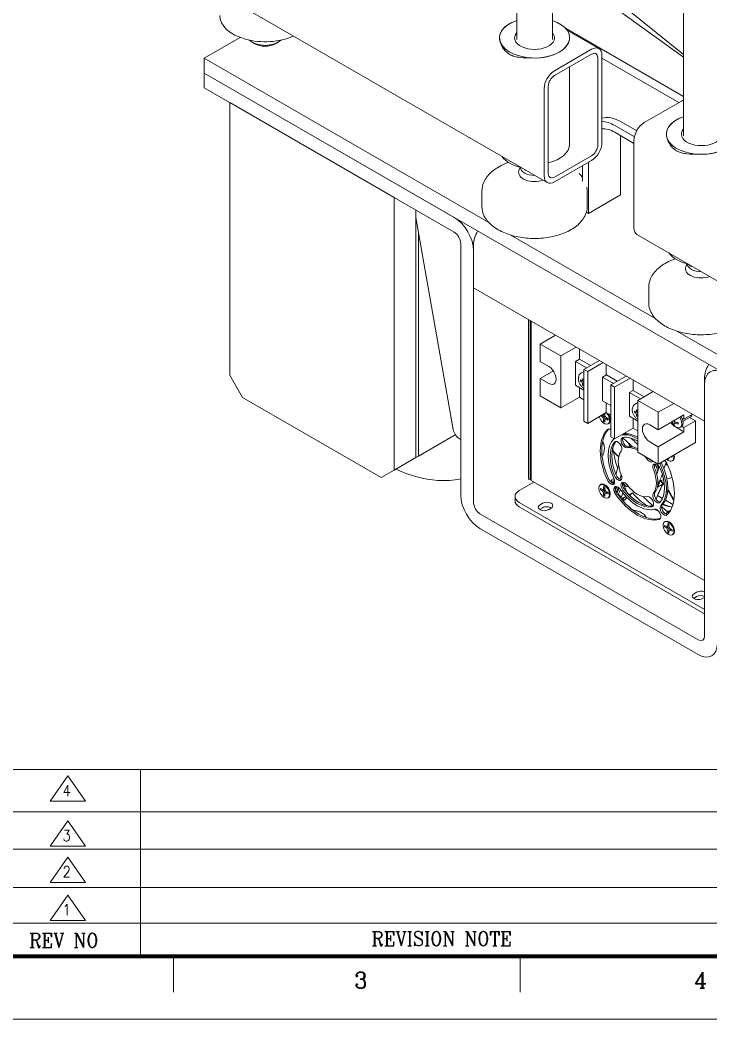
# Model space of a CAD drawing. Header units: millimetres. Extents: x 24 to 1656, y 24 to 1164.
# Drawn here: x 374 to 754, y 24 to 575 of the extents above; entities that cross this region are included whole.
import ezdxf
from ezdxf.enums import TextEntityAlignment as Align

# ---------------------------------------------------------------- set-up
doc = ezdxf.new("R2010")
doc.units = ezdxf.units.MM
doc.header["$LTSCALE"] = 4
doc.layers.get('0').update_dxf_attribs({"lineweight": 18})
for name, color, linetype, lineweight in [('SkizziergeometrieWIN-ISO', 7, 'Continuous', 50), ('가는실선_A4', 7, 'Continuous', 5), ('굵은실선_A3', 7, 'Continuous', 18), ('제목(ISO)', 7, 'Continuous', 50)]:
    doc.layers.add(name, color=color, linetype=linetype, lineweight=lineweight)
doc.layers.add('가는실선_A3', color=9, linetype='Continuous', lineweight=5, true_color=0x808080)
doc.styles.add('텍스트 스타일12', font='tahoma.ttf')
doc.styles.add('텍스트 스타일171', font='ROMANC.shx', dxfattribs={"width": 0.9})
doc.styles.add('텍스트 스타일211', font='ROMANC.shx', dxfattribs={"width": 0.9})
doc.styles.add('텍스트 스타일36', font='ROMANC.shx', dxfattribs={"width": 0.941937})

# ---------------------------------------------------------------- blocks, each defined once
blk = doc.blocks.new('경계 A3_경계')
at = {"layer": 'SkizziergeometrieWIN-ISO', "lineweight": 18}
blk.add_line((414, 6), (6, 6), dxfattribs=at)
at = {"layer": '가는실선_A3', "color": 7, "lineweight": 60}
blk.add_line((19.02, 14.6), (401.22, 14.6), dxfattribs=at)
at = {"layer": '가는실선_A3', "color": 7}
for p, q in [((114.57, 14.6), (114.57, 9.7)), ((162.34, 14.6), (162.34, 9.7))]:
    blk.add_line(p, q, dxfattribs=at)
at = {"layer": '가는실선_A3', "color": 7, "style": '텍스트 스타일36', "width": 0.941937}
for s, p in [('3', (140.38, 11.34)), ('4', (187.21, 11.34))]:
    blk.add_text(s, height=2.2, dxfattribs=at).set_placement(p, align=Align.MIDDLE_CENTER)
blk = doc.blocks.new('제목 블록 A3_표제란')
at = {"layer": '가는실선_A4', "lineweight": 13}
for p, q in [((25.42, 38.66), (269.12, 38.66)), ((25.42, 32.81), (269.12, 32.81))]:
    blk.add_line(p, q, dxfattribs=at)
at = {"layer": '가는실선_A4'}
for p, q in [((116.56, 13.12), (116.56, 38.69)), ((106.58, 37.75), (104.15, 34.26)), ((109.02, 34.26), (106.58, 37.75)), ((104.15, 34.26), (109.02, 34.26)), ((106.58, 31.55), (104.15, 28.06)), ((109.02, 28.06), (106.58, 31.55)), ((104.15, 28.06), (109.02, 28.06)), ((106.58, 26.57), (104.15, 23.08)), ((109.02, 23.08), (106.58, 26.57)), ((104.15, 23.08), (109.02, 23.08)), ((106.58, 21.34), (104.15, 17.85)), ((109.02, 17.85), (106.58, 21.34)), ((104.15, 17.85), (109.02, 17.85)), ((25.42, 13.12), (407.76, 13.12)), ((208.17, 13.12), (25.42, 13.12))]:
    blk.add_line(p, q, dxfattribs=at)
at = {"layer": '가는실선_A4', "color": 7}
for p, q in [((269.09, 27.68), (25.42, 27.68)), ((269.12, 22.4), (25.42, 22.4)), ((269.12, 17.47), (52.65, 17.47))]:
    blk.add_line(p, q, dxfattribs=at)
at = {"layer": '가는실선_A3', "color": 7, "style": '텍스트 스타일12'}
blk.add_attdef('질량\\P1;_001', (38.29, 15.49), '', height=2, dxfattribs=at)
at = {"layer": '가는실선_A4', "color": 7, "width": 0.9}
for s, height, style, p in [('4', 1.5, '텍스트 스타일211', (105.83, 34.98)), ('3', 1.5, '텍스트 스타일211', (105.83, 28.78)), ('2', 1.5, '텍스트 스타일211', (105.83, 23.8)), ('1', 1.5, '텍스트 스타일211', (105.83, 18.57)), ('REV NO', 2, '텍스트 스타일171', (101.23, 14.1)), ('REVISION NOTE', 2, '텍스트 스타일171', (148.38, 14.33))]:
    blk.add_text(s, height=height, dxfattribs=dict(at, style=style)).set_placement(p)
at = {"layer": '가는실선_A4', "color": 7, "style": '텍스트 스타일12'}
blk.add_attdef('설명', text='', height=2, dxfattribs=at).set_placement((331.27, 35.73), align=Align.MIDDLE_LEFT)
blk.add_attdef('SCALE_001', (273.43, 32.87), '', height=2, dxfattribs=at)
blk.add_attdef('프로젝트', text='', height=2, dxfattribs=at).set_placement((340.77, 28.27), align=Align.MIDDLE_CENTER)
at = {"layer": '가는실선_A4', "style": '텍스트 스타일12'}
blk.add_attdef('리비전_번호', text='', height=2, dxfattribs=at).set_placement((388.38, 15.27), align=Align.MIDDLE_CENTER)
at = {"layer": '제목(ISO)', "style": '텍스트 스타일12'}
for tag, p in [('관리자', (373.93, 36.39)), ('공급업자', (383.08, 28.64))]:
    blk.add_attdef(tag, text='', height=2, dxfattribs=at).set_placement(p, align=Align.TOP_LEFT)

msp = doc.modelspace()

# ---------------------------------------------------------------- linework, layer by layer
at = {"layer": '굵은실선_A3'}
for p, q in [((647.44, 563.74), (647.44, 744.04)), ((667.08, 563.74), (667.08, 744.04)), ((739.36, 510.67), (739.36, 690.97)), ((667.08, 613.91), (739.36, 555.46)), ((739.36, 554.12), (667.08, 606.14)), ((664.22, 484.9), (494.51, 582.88)), ((674.23, 570.01), (739.36, 532.4)), ((692.72, 558.77), (675.1, 568.94)), ((494.98, 564.91), (475.18, 553.47)), ((503.11, 561.43), (501.69, 562.25)), ((514.42, 561.43), (515.83, 562.25)), ((688.72, 558.37), (668.22, 546.53)), ((475.18, 545.31), (475.18, 553.47)), ((475.18, 553.47), (632.13, 462.86)), ((668.22, 543.92), (688.72, 555.76)), ((692.12, 553.8), (692.12, 505.63)), ((694.38, 506.93), (694.38, 555.11)), ((736.81, 528.98), (694.38, 553.47)), ((613.06, 465.7), (475.18, 545.31)), ((475.18, 545.31), (475.18, 537.14)), ((475.18, 545.31), (899.44, 300.36)), ((676.56, 506.08), (676.56, 548.74)), ((475.18, 537.14), (613.06, 457.54)), ((662.56, 536.74), (662.56, 488.56)), ((664.82, 489.87), (664.82, 538.04)), ((489.32, 528.98), (489.32, 378.74)), ((579.83, 476.72), (489.32, 528.98)), ((717.71, 517.96), (738.22, 529.8)), ((704.99, 518.36), (713.54, 513.43)), ((712.27, 510.07), (701.45, 516.32)), ((701.45, 512.65), (712.06, 506.53)), ((704.63, 510.81), (704.63, 478.15)), ((712.06, 459.99), (712.06, 508.16)), ((688.72, 499.75), (668.22, 487.91)), ((668.22, 485.3), (688.72, 497.14)), ((686.95, 467.95), (686.95, 496.12)), ((649.3, 493.31), (648.66, 491.53)), ((651.56, 492.21), (651.56, 492.21)), ((683.77, 494.28), (683.77, 485.64)), ((628.26, 471.73), (628.26, 480.26)), ((686.26, 471.73), (686.26, 480.26)), ((579.83, 326.49), (579.83, 476.72)), ((704.63, 478.15), (686.95, 467.95)), ((591.85, 469.78), (591.85, 465.7)), ((685.81, 468.61), (686.95, 467.95)), ((591.85, 333.43), (591.85, 465.7)), ((591.85, 465.7), (612.44, 348.87)), ((593.26, 334.24), (593.26, 457.68)), ((643.83, 456.1), (724.05, 409.79)), ((713.71, 456.32), (883.42, 358.34)), ((616.6, 451.41), (616.6, 312.61)), ((623.67, 450.6), (623.67, 426.92)), ((623.67, 308.53), (623.67, 447.33)), ((741.22, 440.24), (740.59, 438.46)), ((742.24, 439.73), (741.98, 440)), ((750.95, 353.43), (623.67, 426.92)), ((720.18, 418.65), (720.18, 427.19)), ((654.01, 409.4), (654.01, 321.54)), ((654.86, 321.05), (654.86, 408.91)), ((655.36, 408.62), (655.36, 320.77)), ((735.76, 403.03), (899.44, 308.53)), ((668.9, 400.8), (660.41, 395.91)), ((660.41, 386.31), (660.41, 395.91)), ((660.41, 395.91), (671.73, 389.37)), ((671.73, 389.37), (680.21, 394.27)), ((681.98, 387.54), (681.98, 393.25)), ((660.41, 386.31), (665.11, 383.6)), ((671.73, 360.8), (671.73, 389.37)), ((679.86, 386.31), (681.98, 387.54)), ((685.9, 382.82), (679.86, 386.31)), ((679.86, 373.25), (679.86, 386.31)), ((681.98, 387.54), (688.02, 384.05)), ((692.97, 386.9), (684.49, 382)), ((686.54, 380.82), (695.02, 385.72)), ((660.41, 376.92), (667.65, 381.1)), ((683.73, 380.43), (683.02, 380.02)), ((684.49, 382), (686.54, 380.82)), ((684.49, 353.43), (684.49, 382)), ((686.54, 352.24), (686.54, 380.82)), ((696.79, 378.94), (696.79, 384.7)), ((496.39, 366.5), (489.32, 378.74)), ((660.41, 367.33), (660.41, 376.92)), ((665.11, 374.21), (660.41, 376.92)), ((682.61, 375.33), (682.61, 376.15)), ((682.61, 376.15), (683.32, 375.74)), ((683.32, 375.74), (682.61, 375.33)), ((683.32, 374.92), (682.61, 375.33)), ((683.32, 375.74), (683.75, 375.99)), ((684.46, 375.58), (683.32, 374.92)), ((683.75, 374.17), (683.32, 374.92)), ((683.75, 375.99), (683.75, 376.86)), ((683.75, 376.86), (684.46, 376.45)), ((684.46, 376.4), (683.75, 375.99)), ((684.49, 374.6), (683.75, 374.17)), ((684.46, 376.45), (684.46, 375.58)), ((684.46, 375.58), (684.49, 375.53)), ((696.83, 378.96), (694.71, 377.74)), ((694.71, 377.74), (694.71, 364.67)), ((700.75, 374.25), (694.71, 377.74)), ((696.83, 378.96), (702.87, 375.47)), ((707.82, 378.33), (699.34, 373.43)), ((701.39, 372.25), (709.87, 377.15)), ((711.64, 370.41), (711.64, 376.13)), ((750.95, 377.11), (750.95, 353.43)), ((679.86, 373.25), (684.49, 370.57)), ((681.98, 366.72), (681.98, 372.02)), ((683.75, 373.31), (683.75, 374.17)), ((684.46, 373.71), (683.75, 373.31)), ((684.46, 372.9), (683.75, 373.31)), ((684.49, 373.78), (684.46, 373.77)), ((684.46, 373.77), (684.46, 372.9)), ((699.34, 373.43), (701.39, 372.25)), ((699.34, 344.85), (699.34, 373.43)), ((701.39, 343.67), (701.39, 372.25)), ((709.52, 369.19), (711.64, 370.41)), ((715.57, 365.7), (709.52, 369.19)), ((709.52, 356.12), (709.52, 369.19)), ((711.64, 370.41), (717.69, 366.92)), ((722.64, 369.78), (714.15, 364.88)), ((750.95, 373.84), (750.95, 235.04)), ((496.39, 366.5), (572.76, 322.41)), ((671.73, 360.8), (660.41, 367.33)), ((681.98, 366.72), (671.73, 360.8)), ((684.49, 365.27), (681.98, 366.72)), ((694.71, 364.67), (699.34, 362)), ((696.79, 358.16), (696.79, 363.47)), ((714.15, 364.88), (725.47, 358.35)), ((714.15, 336.3), (714.15, 364.88)), ((696.79, 358.16), (686.54, 352.24)), ((699.34, 356.69), (696.79, 358.16)), ((712.32, 358.18), (712.32, 359)), ((712.32, 359), (713.03, 358.59)), ((713.02, 358.59), (712.32, 358.18)), ((713.03, 357.77), (712.32, 358.18)), ((713.44, 363.28), (712.73, 362.87)), ((713.03, 358.59), (713.46, 358.84)), ((714.15, 358.42), (713.03, 357.77)), ((713.46, 358.84), (713.46, 359.71)), ((713.46, 359.71), (714.15, 359.31)), ((714.15, 359.24), (713.46, 358.84)), ((725.47, 358.35), (733.95, 363.25)), ((725.47, 348.75), (725.47, 358.35)), ((686.54, 352.24), (684.49, 353.43)), ((694.35, 356.02), (693.71, 356.38)), ((694.28, 356.71), (694.49, 356.59)), ((694.49, 356.59), (694.6, 356.65)), ((695.05, 356.43), (694.69, 356.64)), ((695.05, 356.69), (695.75, 357.1)), ((695.34, 353.38), (695.34, 354.3)), ((695.34, 353.38), (695.9, 353.71)), ((696.02, 354.2), (695.9, 354.14)), ((695.9, 354.14), (695.9, 353.71)), ((695.98, 357.7), (695.98, 356.96)), ((695.98, 353.93), (695.98, 353.01)), ((696.04, 354.29), (696.04, 354.71)), ((696.27, 354.57), (696.98, 354.98)), ((696.97, 355.25), (697.77, 354.79)), ((697.77, 354.04), (696.97, 354.5)), ((698.87, 355.14), (698.91, 354.94)), ((709.52, 356.12), (714.15, 353.45)), ((711.64, 349.59), (711.64, 354.9)), ((713.46, 357.02), (713.03, 357.77)), ((714.15, 357.42), (713.46, 357.02)), ((713.46, 356.15), (713.46, 357.02)), ((714.15, 356.55), (713.46, 356.15)), ((714.15, 355.75), (713.46, 356.15)), ((725.47, 348.75), (739.61, 356.92)), ((734.19, 352.41), (735.15, 352.96)), ((735.12, 352.97), (735.12, 352.94)), ((738.43, 355.15), (739.61, 354.47)), ((739, 353.36), (743.44, 355.92)), ((739.61, 354.47), (744.38, 357.22)), ((739.61, 356.92), (739.61, 354.47)), ((745.97, 353.65), (739.61, 349.98)), ((742.74, 355.52), (745.97, 353.65)), ((745.97, 353.65), (745.97, 341.61)), ((697.76, 351.99), (698.11, 352.2)), ((711.64, 349.59), (701.39, 343.67)), ((707.21, 347.03), (707.77, 346.51)), ((714.15, 348.14), (711.64, 349.59)), ((720.76, 351.47), (725.47, 348.75)), ((739.61, 347.53), (725.47, 339.36)), ((734.28, 351.47), (733.88, 351.24)), ((739.61, 347.53), (734.91, 350.24)), ((737.42, 350.02), (738.12, 350.42)), ((739.61, 349.98), (738.43, 350.66)), ((739.61, 349.98), (739.61, 347.53)), ((613.6, 345.99), (593.26, 334.24)), ((615.89, 343.7), (616.6, 343.29)), ((701.39, 343.67), (699.34, 344.85)), ((705.89, 344.29), (710.33, 340.21)), ((710.38, 344.11), (712.25, 342.39)), ((725.47, 339.36), (720.76, 342.08)), ((745.97, 341.61), (725.47, 329.77)), ((725.47, 329.77), (714.15, 336.3)), ((725.47, 329.77), (725.47, 339.36)), ((591.85, 333.43), (579.83, 326.49)), ((593.26, 334.24), (591.85, 333.43)), ((729.7, 330.89), (728.58, 327.18)), ((731.34, 333.16), (731.34, 332.6)), ((733.13, 333.63), (732.64, 333.91)), ((733.12, 331.58), (733.47, 331.79)), ((734.23, 334.73), (734.26, 334.53)), ((579.83, 326.49), (572.76, 322.41)), ((702.07, 324.1), (703.24, 327.97)), ((725.92, 328.35), (725, 325.32)), ((656.91, 319.87), (648.85, 315.22)), ((654.01, 321.54), (654.86, 321.05)), ((654.86, 321.05), (655.36, 321.34)), ((655.36, 320.77), (750.95, 265.58)), ((699.66, 321.04), (699.31, 319.89)), ((699.66, 321.04), (701, 321.82)), ((700.55, 319.08), (701.22, 321.28)), ((704.29, 321.48), (705.04, 323.96)), ((726.96, 320.63), (726.96, 320.63)), ((693.55, 316.4), (694.35, 315.94)), ((693.55, 315.65), (694.12, 315.98)), ((694.35, 315.19), (693.55, 315.65)), ((693.56, 318.44), (693.91, 318.65)), ((694.12, 315.98), (694.49, 315.76)), ((694.49, 315.76), (694.6, 315.83)), ((695.05, 315.6), (694.69, 315.81)), ((695.05, 315.87), (695.75, 316.28)), ((695.34, 316.51), (695.34, 317.43)), ((695.98, 317.06), (695.98, 316.14)), ((696.04, 313.46), (696.04, 313.89)), ((696.27, 313.74), (696.98, 314.15)), ((696.84, 317.83), (696.68, 317.96)), ((696.97, 314.42), (697.77, 313.96)), ((698.87, 314.31), (698.91, 314.12)), ((701.9, 315.59), (701.85, 315.57)), ((704.88, 310.86), (705.83, 314.02)), ((705.87, 319.19), (707.14, 316.8)), ((706.12, 316.99), (706.43, 316.4)), ((711.25, 313.9), (709.41, 312.83)), ((728.13, 318.89), (724.94, 317.05)), ((728.35, 319.02), (728.35, 319.02)), ((646.51, 309.5), (646.51, 311.95)), ((648.85, 308.68), (750.95, 249.74)), ((695.34, 312.56), (695.34, 313.48)), ((695.34, 312.56), (695.9, 312.88)), ((696.02, 313.38), (695.9, 313.31)), ((695.9, 313.31), (695.9, 312.88)), ((695.98, 313.1), (695.98, 312.18)), ((697.77, 313.22), (696.97, 313.68)), ((697.76, 311.17), (698.11, 311.37)), ((705.56, 310.09), (705.97, 311.45)), ((706.23, 311), (706.09, 309.46)), ((707.71, 311.85), (706.23, 311)), ((722.66, 306.67), (718.91, 310.12)), ((725, 312.4), (727.71, 310.84)), ((729.39, 309.87), (733.55, 307.47)), ((648.85, 306.23), (750.95, 247.29)), ((660.31, 307.38), (661.72, 308.19)), ((661.72, 305.74), (660.31, 304.93)), ((666.39, 305.5), (664.97, 304.68)), ((725.45, 304.11), (725.19, 304.34)), ((730.64, 303.28), (727.25, 306.4)), ((732.14, 304.15), (730.62, 303.27)), ((730.62, 303.27), (731.18, 302.76)), ((747.41, 233), (627.2, 302.4)), ((728.92, 298.03), (729.27, 298.24)), ((730.28, 302.04), (729.65, 302.63)), ((732.19, 297.42), (732.04, 297.55)), ((627.2, 294.24), (747.41, 224.83)), ((728.91, 295.99), (729.7, 295.53)), ((728.91, 295.24), (729.47, 295.57)), ((729.7, 294.78), (728.91, 295.24)), ((729.47, 295.57), (729.84, 295.35)), ((729.84, 295.35), (729.96, 295.42)), ((730.41, 295.19), (730.04, 295.4)), ((730.4, 295.46), (731.11, 295.87)), ((730.69, 296.1), (730.69, 297.02)), ((730.69, 292.14), (730.69, 293.06)), ((730.69, 292.14), (731.26, 292.47)), ((731.37, 292.97), (731.26, 292.9)), ((731.26, 292.9), (731.26, 292.47)), ((731.34, 296.64), (731.34, 295.72)), ((731.34, 292.69), (731.34, 291.77)), ((731.4, 293.05), (731.4, 293.47)), ((731.63, 293.33), (732.34, 293.74)), ((732.33, 294.01), (733.13, 293.55)), ((733.13, 292.8), (732.33, 293.26)), ((734.23, 293.9), (734.26, 293.7)), ((733.12, 290.76), (733.47, 290.96)), ((745.16, 258.39), (746.57, 259.2)), ((746.57, 256.75), (745.16, 255.94)), ((750.95, 256.34), (749.82, 255.69))]:
    msp.add_line(p, q, dxfattribs=at)
for centre, major_axis, ratio, start_param, end_param in [((508.76, 576.95), (-25, 0), 0.57735, 0, 2.243407), ((657.26, 564.7), (-19.3, 0), 0.57735, 5.246236, 10.461727), ((657.26, 564.7), (-19.3, 0), 0.57735, 5.246236, 6.34781), ((657.26, 564.7), (-11, 0), 0.57735, 5.81591, 9.892053), ((508.76, 566.33), (-10, 0), 0.57735, 0.533527, 2.608066), ((657.26, 564.7), (19.3, 0), 0.57735, 4.647765, 6.34781), ((508.76, 564.7), (8, 0), 0.57735, 3.926991, 5.497787), ((688.72, 551.84), (4, 6.93), 0.57735, 5.497787, 7.068583), ((688.72, 551.84), (2.4, 4.16), 0.57735, 5.497787, 7.068583), ((668.22, 540), (-4, -6.93), 0.57735, 3.926991, 5.497787), ((668.22, 540), (2.4, 4.16), 0.57735, 0.785398, 2.356194), ((738.22, 523.26), (4, 6.93), 0.57735, 0.582598, 0.785398), ((704.99, 497.95), (-12.5, 21.65), 0.57735, 5.497787, 6.141288), ((701.45, 495.91), (-12.5, 21.65), 0.57735, 5.497787, 5.909304), ((717.71, 511.42), (4, 6.93), 0.57735, 0.785398, 2.356194), ((749.18, 511.63), (-19.3, 0), 0.57735, 5.246236, 10.461727), ((749.18, 511.63), (-19.3, 0), 0.57735, 5.246236, 6.34781), ((701.45, 495.91), (-10.25, 17.75), 0.57735, 5.497787, 6.007361), ((749.18, 511.63), (-11, 0), 0.57735, 5.81591, 9.892053), ((749.18, 511.63), (19.3, 0), 0.57735, 4.647765, 6.34781), ((688.72, 503.67), (4, 6.93), 0.57735, 3.926991, 5.497787), ((657.26, 506.08), (19.3, 0), 0.57735, 5.115218, 6.283185), ((688.72, 503.67), (-2.4, -4.16), 0.57735, 0.785398, 2.356194), ((657.26, 503.46), (-19.3, 0), 0.57735, 0.390381, 1.180415), ((657.26, 490.51), (-8.77, 0), 0.57735, 6.079755, 8.416022), ((657.26, 493.36), (-7.77, 0), 0.57735, 0.022079, 1.580579), ((668.22, 491.83), (-4, -6.93), 0.57735, 5.497787, 7.068583), ((668.22, 491.83), (-2.4, -4.16), 0.57735, 5.497787, 7.068583), ((613.06, 453.45), (-7.5, 12.99), 0.57735, 3.926991, 5.497787), ((613.06, 453.45), (2.5, -4.33), 0.57735, 0.785398, 2.356194), ((631.45, 455.09), (-5.5, -9.53), 0.57735, 4.712389, 5.497787), ((717.71, 463.25), (-4, -6.93), 0.57735, 5.497787, 6.283185), ((749.18, 450.39), (-19.3, 0), 0.57735, 0.390381, 1.180415), ((749.18, 437.43), (-8.78, 0), 0.57735, 6.079755, 8.416022), ((749.18, 440.29), (-7.78, 0), 0.57735, 0.022079, 1.580579), ((665.11, 378.9), (2.87, -4.98), 0.57735, 5.497787, 8.63938), ((686.23, 376.1), (-2.5, 4.33), 0.57735, 6.011598, 6.283185), ((758.73, 381.6), (5.5, 9.53), 0.57735, 1.570796, 2.356194), ((761.55, 367.72), (-7.5, 12.99), 0.57735, 5.497787, 7.068583), ((715.94, 358.95), (-2.5, 4.33), 0.57735, 6.026591, 6.283185), ((695.66, 355.63), (2.1, -3.64), 0.57735, 4.31477, 8.251601), ((694.35, 354.87), (-0.7, 1.21), 0.57735, 3.926991, 5.497787), ((694.35, 357.91), (0.7, -1.21), 0.57735, 5.508492, 7.057879), ((696.23, 355.96), (-1.25, 2.17), 0.57735, 0.918188, 0.969415), ((695.05, 355.28), (-0.7, 1.21), 0.57735, 3.926991, 5.497787), ((695.66, 355.63), (-1.51, 2.61), 0.57735, 2.204094, 2.508295), ((695.05, 358.32), (0.7, -1.21), 0.57735, 0, 0.434936), ((696.23, 355.96), (-1.25, 2.17), 0.57735, 2.172178, 2.223404), ((696.23, 355.96), (1.51, -2.61), 0.57735, 5.345686, 5.384084), ((696.97, 356.39), (0.7, -1.21), 0.57735, 3.926991, 5.497787), ((696.97, 353.36), (-0.7, 1.21), 0.57735, 5.497787, 7.068583), ((697.68, 353.77), (-0.7, 1.21), 0.57735, 5.848249, 6.283185), ((696.01, 355.84), (2.1, -3.64), 0.57735, 0, 1.728739), ((695.66, 355.63), (1.51, -2.61), 0.57735, 0.633297, 0.937499), ((696.23, 355.96), (1.92, -3.33), 0.57735, 1.013198, 1.724947), ((720.76, 346.77), (-2.87, 4.98), 0.57735, 5.497787, 8.63938), ((734.91, 354.94), (-2.87, 4.98), 0.57735, 1.681701, 2.356194), ((735.12, 354), (2.3, -3.98), 0.57735, 5.605161, 7.915508), ((735.82, 354.41), (2.3, -3.98), 0.57735, 1.426185, 1.632322), ((735.82, 354.41), (2.3, -3.98), 0.57735, 0.144612, 1.426185), ((742.19, 358.08), (1.25, -2.17), 0.57735, 0, 0.744552), ((615.89, 347.78), (-2.5, 4.33), 0.57735, 1.008184, 2.356194), ((713.9, 325.34), (-14.45, 25.03), 0.57735, 0.152101, 1.418695), ((714.75, 325.83), (-14.45, 25.03), 0.57735, 0.166935, 1.418695), ((699.21, 346.28), (-1.56, 2.71), 0.57735, 5.439588, 6.435286), ((735.82, 354.41), (2.3, -3.98), 0.57735, 0, 0.144612), ((713.9, 325.34), (-11.33, 19.62), 0.57735, 0.152101, 1.418695), ((713.9, 325.34), (-10.55, 18.27), 0.57735, 0.219141, 1.351655), ((714.75, 325.83), (-10.55, 18.27), 0.57735, 0.22777, 1.351655), ((720.13, 328.93), (13.85, -23.99), 0.57735, 3.752826, 3.776401), ((699.21, 346.28), (1.56, -2.71), 0.57735, 0.152101, 0.226328), ((703.18, 339.4), (-1.56, 2.71), 0.57735, 3.360734, 6.502326), ((707.09, 341.66), (1.56, -2.71), 0.57735, 2.922452, 6.064044), ((713.9, 325.34), (-11.33, 19.62), 0.57735, 5.482338, 6.067734), ((707.94, 342.15), (-1.56, 2.71), 0.57735, 0.341548, 2.922452), ((713.9, 325.34), (-10.55, 18.27), 0.57735, 5.481194, 6.064044), ((707.94, 342.15), (-1.56, 2.71), 0.57735, 0.272218, 0.341548), ((714.75, 325.83), (-11.33, 19.62), 0.57735, 5.535313, 6.067734), ((724.59, 343.62), (-13, 22.51), 0.57735, 1.339481, 1.4286), ((708.68, 351.35), (-13, 22.51), 0.57735, 1.901259, 2.078812), ((720.13, 328.93), (13.85, -23.99), 0.57735, 4.075163, 4.445064), ((713.9, 325.34), (-7.42, 12.86), 0.57735, 0.219141, 1.351655), ((713.9, 325.34), (-7.42, 12.86), 0.57735, 5.474206, 6.064044), ((714.75, 325.83), (-7.42, 12.86), 0.57735, 5.81047, 6.064044), ((714.75, 325.83), (7.42, -12.86), 0.57735, 2.482806, 2.668877), ((714.75, 325.83), (7.42, -12.86), 0.57735, 2.413489, 2.482806), ((713.9, 325.34), (-7.42, 12.86), 0.57735, 4.93153, 5.085509), ((720.72, 333.79), (1.56, -2.71), 0.57735, 4.93153, 6.544395), ((721.57, 334.28), (1.56, -2.71), 0.57735, 5.012434, 5.98314), ((729.45, 329.8), (1.56, -2.71), 0.57735, 4.033736, 4.560288), ((728.6, 329.31), (1.56, -2.71), 0.57735, 1.418695, 2.24945), ((731.02, 335.22), (2.1, -3.64), 0.57735, 5.193751, 7.372619), ((731.02, 335.22), (-1.51, 2.61), 0.57735, 2.270598, 2.508295), ((731.02, 335.22), (1.51, -2.61), 0.57735, 0.633297, 0.870994), ((731.37, 335.42), (2.1, -3.64), 0.57735, 0, 1.089434), ((731.58, 335.55), (1.92, -3.33), 0.57735, 1.013198, 1.039801), ((724.63, 327.02), (-1.56, 2.71), 0.57735, 4.493248, 7.634841), ((713.9, 325.34), (7.42, -12.86), 0.57735, 0.219141, 1.351655), ((725.48, 327.51), (-1.56, 2.71), 0.57735, 0.274981, 1.351655), ((714.75, 325.83), (7.42, -12.86), 0.57735, 1.098081, 1.351655), ((716.87, 327.05), (-6.35, 11), 0.57735, 4.304004, 4.636105), ((717.58, 327.46), (6.35, -11), 0.57735, 1.244212, 1.422544), ((728.6, 329.31), (-1.56, 2.71), 0.57735, 0.892143, 1.418695), ((713.9, 325.34), (10.55, -18.27), 0.57735, 0.219141, 1.351655), ((713.9, 325.34), (11.33, -19.62), 0.57735, 0.152101, 1.418695), ((714.75, 325.83), (11.33, -19.62), 0.57735, 1.413975, 1.418695), ((714.75, 325.83), (11.33, -19.62), 0.57735, 0.152101, 1.413975), ((733.16, 306.98), (13, -22.51), 0.57735, 2.501185, 2.56173), ((713.9, 325.34), (14.45, -25.03), 0.57735, 0.152101, 1.418695), ((699.21, 321.37), (1.56, -2.71), 0.57735, 4.560288, 7.701881), ((700.06, 321.86), (1.56, -2.71), 0.57735, 4.560288, 5.824546), ((715.11, 326.03), (-13.85, 23.99), 0.57735, 1.447757, 1.513237), ((700.59, 319.48), (-0.1, 0.173), 0.57735, 1.513237, 2.573999), ((703.18, 323.66), (1.56, -2.71), 0.57735, 4.493248, 7.634841), ((704.03, 324.15), (1.56, -2.71), 0.57735, 4.493248, 4.521634), ((704.03, 324.15), (1.56, -2.71), 0.57735, 4.521634, 5.053937), ((704.03, 324.15), (1.56, -2.71), 0.57735, 5.053937, 6.008204), ((707.01, 321.98), (2, -3.46), 0.57735, 4.373185, 4.41087), ((707.09, 316.89), (-1.56, 2.71), 0.57735, 4.93153, 8.073123), ((707.94, 317.38), (-1.56, 2.71), 0.57735, 0.274981, 1.789937), ((714.75, 325.83), (7.42, -12.86), 0.57735, 0.219141, 0.91201), ((714.75, 325.83), (7.42, -12.86), 0.57735, 0.91201, 1.098081), ((717.58, 327.46), (6.35, -11), 0.57735, 0.189369, 0.682449), ((716.87, 327.05), (6.35, -11), 0.57735, 0.390769, 0.534255), ((719.38, 305.67), (13, -22.51), 0.57735, 1.821734, 1.94129), ((654.51, 311.95), (-8, 0), 0.57735, 5.497787, 7.068583), ((695.66, 314.81), (-1.51, 2.61), 0.57735, 0.633297, 0.937499), ((696.01, 315.01), (-2.1, 3.64), 0.57735, 3.141593, 6.283185), ((696.23, 315.13), (1.51, -2.61), 0.57735, 4.040694, 4.079092), ((694.35, 317.08), (0.7, -1.21), 0.57735, 5.497787, 7.068583), ((694.35, 314.05), (-0.7, 1.21), 0.57735, 3.926991, 5.497787), ((696.23, 315.13), (-1.25, 2.17), 0.57735, 0.918188, 0.969415), ((695.05, 314.46), (-0.7, 1.21), 0.57735, 3.926991, 5.497787), ((695.66, 314.81), (1.51, -2.61), 0.57735, 2.204094, 2.508295), ((695.05, 317.49), (0.7, -1.21), 0.57735, 0, 0.434936), ((696.97, 315.57), (0.7, -1.21), 0.57735, 3.926991, 5.497787), ((696.97, 312.53), (-0.7, 1.21), 0.57735, 5.497787, 7.068583), ((696.23, 315.13), (1.92, -3.33), 0.57735, 1.013198, 2.128395), ((697.68, 312.94), (-0.7, 1.21), 0.57735, 5.848249, 6.283185), ((695.66, 314.81), (1.51, -2.61), 0.57735, 0.633297, 0.937499), ((703.12, 314.6), (-1.56, 2.71), 0.57735, 4.86449, 8.006083), ((700.06, 321.86), (1.56, -2.71), 0.57735, 5.824546, 6.008204), ((703.96, 315.09), (-1.56, 2.71), 0.57735, 0.274981, 1.100781), ((703.96, 315.09), (1.56, -2.71), 0.57735, 4.663309, 4.86449), ((713.9, 325.34), (11.33, -19.62), 0.57735, 4.86449, 6.131084), ((713.9, 325.34), (10.55, -18.27), 0.57735, 4.93153, 6.064044), ((704.31, 315.46), (2, -3.46), 0.57735, 1.491307, 1.506999), ((714.75, 325.83), (10.55, -18.27), 0.57735, 4.93153, 6.055415), ((705.01, 315.87), (2, -3.46), 0.57735, 0.885558, 1.506999), ((699.75, 341.25), (13, -22.51), 0.57735, 5.94045, 6.019778), ((713.9, 325.34), (7.42, -12.86), 0.57735, 4.93153, 6.064044), ((720.13, 328.93), (13.85, -23.99), 0.57735, 5.027467, 5.456986), ((725.48, 311.77), (-1.56, 2.71), 0.57735, 0.219141, 2.869375), ((719.38, 305.67), (13, -22.51), 0.57735, 1.45246, 1.688682), ((627.2, 306.48), (7.5, -12.99), 0.57735, 3.926991, 5.497787), ((627.2, 306.48), (-2.5, 4.33), 0.57735, 0.785398, 2.356194), ((654.51, 309.5), (-8, 0), 0.57735, 0, 0.785398), ((664.05, 306.85), (3.3, 0), 0.57735, 5.497787, 8.63938), ((695.66, 314.81), (-1.51, 2.61), 0.57735, 2.204094, 2.508295), ((696.23, 315.13), (-1.25, 2.17), 0.57735, 2.172178, 2.223404), ((696.23, 315.13), (1.51, -2.61), 0.57735, 5.345686, 5.384084), ((713.9, 325.34), (14.45, -25.03), 0.57735, 4.86449, 6.131084), ((714.75, 325.83), (14.45, -25.03), 0.57735, 4.86449, 4.867501), ((714.75, 325.83), (14.45, -25.03), 0.57735, 4.896541, 4.997431), ((714.75, 325.83), (14.45, -25.03), 0.57735, 4.997431, 5.012168), ((714.75, 325.83), (14.45, -25.03), 0.57735, 5.012168, 6.11625), ((705.7, 309.97), (0.096, -0.178), 0.589312, 3.673012, 3.881444), ((706.11, 311.32), (-0.1, 0.173), 0.57735, 0.496895, 1.875193), ((715.11, 326.03), (13.85, -23.99), 0.57735, 5.016786, 5.027467), ((720.72, 309.02), (-1.56, 2.71), 0.57735, 2.922452, 6.064044), ((724.63, 311.28), (1.56, -2.71), 0.57735, 3.360734, 6.502326), ((662.64, 306.03), (-3.3, 0), 0.57735, 5.497787, 8.63938), ((662.64, 303.58), (-3.3, 0), 0.57735, 5.497787, 5.585006), ((664.05, 304.4), (-3.3, 0), 0.57735, 3.839772, 5.497787), ((704.51, 320.92), (13, -22.51), 0.57735, 0.603803, 0.607732), ((720.13, 328.93), (13.85, -23.99), 0.57735, 5.648377, 5.773686), ((724.69, 302.14), (-1.56, 2.71), 0.57735, 2.989492, 6.131084), ((728.6, 304.4), (1.56, -2.71), 0.57735, 3.293694, 6.435286), ((729.45, 304.89), (-1.56, 2.71), 0.57735, 0.152101, 2.882641), ((724.65, 331.55), (13.85, -23.99), 0.57735, 5.653442, 5.946163), ((715.11, 326.03), (13.85, -23.99), 0.57735, 0.06232, 0.128968), ((720.13, 328.93), (13.85, -23.99), 0.57735, 6.035751, 6.154217), ((731.37, 294.6), (-2.1, 3.64), 0.57735, 3.141593, 6.283185), ((729.69, 302.76), (0.1, -0.173), 0.57735, 5.209284, 6.345505), ((731.58, 294.72), (1.92, -3.33), 0.57735, 1.013198, 2.128395), ((731.02, 294.39), (-1.51, 2.61), 0.57735, 0.633297, 0.937499), ((731.58, 294.72), (1.51, -2.61), 0.57735, 4.040694, 4.079092), ((729.7, 296.67), (0.7, -1.21), 0.57735, 5.497787, 7.068583), ((729.7, 293.64), (-0.7, 1.21), 0.57735, 3.926991, 5.497787), ((731.58, 294.72), (-1.25, 2.17), 0.57735, 0.918188, 0.969415), ((730.41, 294.04), (-0.7, 1.21), 0.57735, 3.926991, 5.497787), ((731.02, 294.39), (1.51, -2.61), 0.57735, 2.204094, 2.508295), ((731.02, 294.39), (-1.51, 2.61), 0.57735, 2.204094, 2.508295), ((730.41, 297.08), (0.7, -1.21), 0.57735, 0, 0.434936), ((731.58, 294.72), (-1.25, 2.17), 0.57735, 2.172178, 2.223404), ((731.58, 294.72), (1.51, -2.61), 0.57735, 5.345686, 5.384084), ((732.33, 295.15), (0.7, -1.21), 0.57735, 3.926991, 5.497787), ((732.33, 292.12), (-0.7, 1.21), 0.57735, 5.497787, 7.068583), ((733.04, 292.53), (-0.7, 1.21), 0.57735, 5.848249, 6.283185), ((731.02, 294.39), (1.51, -2.61), 0.57735, 0.633297, 0.937499), ((748.91, 257.86), (3.3, 0), 0.57735, 0.903533, 2.356194), ((747.49, 257.04), (-3.3, 0), 0.57735, 5.497787, 8.63938), ((747.49, 254.59), (-3.3, 0), 0.57735, 5.497787, 5.585006), ((748.91, 255.41), (-3.3, 0), 0.57735, 4.045126, 5.497787), ((747.41, 237.08), (2.5, -4.33), 0.57735, 5.497787, 7.068583), ((747.41, 237.08), (7.5, -12.99), 0.57735, 5.497787, 7.068583)]:
    msp.add_ellipse(centre, major_axis=major_axis, ratio=ratio, start_param=start_param, end_param=end_param, dxfattribs=at)
for centre in [(695.66, 314.81), (731.02, 294.39)]:
    msp.add_ellipse(centre, major_axis=(-2.1, 3.64), ratio=0.57735, dxfattribs=at)
for points, knots in [([(656.01, 553.58), (653.77, 553.67), (651.46, 553.64), (648.26, 553.97), (647.23, 554.15), (645.3, 554.68), (644.41, 555.05), (642.81, 555.98), (642.06, 556.56), (640.72, 557.9), (640.14, 558.66), (638.7, 561.01), (638.14, 562.69), (638, 563.98)], [1.347704, 1.347704, 1.347704, 1.347704, 2.020999, 2.020999, 2.36108, 2.36108, 2.701161, 2.701161, 3.041243, 3.041243, 3.381324, 3.381324, 4.054619, 4.054619, 4.054619, 4.054619]), ([(747.93, 500.51), (745.69, 500.59), (743.39, 500.57), (740.18, 500.9), (739.15, 501.07), (737.23, 501.61), (736.33, 501.98), (734.73, 502.91), (733.98, 503.49), (732.65, 504.83), (732.06, 505.59), (730.62, 507.94), (730.07, 509.61), (729.92, 510.91)], [1.347704, 1.347704, 1.347704, 1.347704, 2.020999, 2.020999, 2.36108, 2.36108, 2.701161, 2.701161, 3.041243, 3.041243, 3.381324, 3.381324, 4.054619, 4.054619, 4.054619, 4.054619]), ([(642.95, 495.98), (641.97, 495.65), (641.03, 495.28), (637.57, 493.73), (635.3, 492.32), (631.62, 489.04), (630.18, 487.16), (628.61, 483.56), (628.26, 481.91), (628.26, 480.26)], [5.356689, 5.356689, 5.356689, 5.356689, 5.47696, 5.47696, 5.814627, 5.814627, 6.143948, 6.143948, 6.3892, 6.3892, 6.3892, 6.3892]), ([(652.57, 491.63), (652.52, 491.64), (652.47, 491.66), (652.16, 491.78), (651.83, 492), (651.56, 492.21)], [-0.4422618, -0.4422618, -0.4422618, -0.4422618, -0.419335, -0.419335, -0.283828, -0.283828, -0.283828, -0.283828]), ([(628.26, 471.73), (628.26, 469.93), (628.7, 468.14), (630.43, 464.7), (631.77, 463.06), (635.24, 460.04), (637.44, 458.68), (642.44, 456.45), (645.25, 455.58), (651.15, 454.42), (654.25, 454.13), (660.43, 454.14), (663.52, 454.44), (669.39, 455.61), (672.18, 456.48), (677.18, 458.74), (679.4, 460.12), (682.99, 463.3), (684.38, 465.1), (685.91, 468.55), (686.26, 470.14), (686.26, 471.73)], [0.106015, 0.106015, 0.106015, 0.106015, 0.388561, 0.388561, 0.691053, 0.691053, 1.018448, 1.018448, 1.350127, 1.350127, 1.679943, 1.679943, 2.008874, 2.008874, 2.338718, 2.338718, 2.670409, 2.670409, 2.997468, 2.997468, 3.247608, 3.247608, 3.247608, 3.247608]), ([(734.87, 442.91), (733.9, 442.58), (732.95, 442.2), (729.49, 440.66), (727.22, 439.25), (723.54, 435.96), (722.1, 434.09), (720.54, 430.49), (720.18, 428.84), (720.18, 427.19)], [2.377042, 2.377042, 2.377042, 2.377042, 2.497314, 2.497314, 2.834981, 2.834981, 3.164302, 3.164302, 3.409554, 3.409554, 3.409554, 3.409554]), ([(743.39, 439.19), (743.39, 439.16), (743.37, 439.13), (743.33, 439.04), (743.27, 439.02), (743.13, 439.01), (743.02, 439.06), (742.71, 439.25), (742.45, 439.5), (742.24, 439.73)], [-0.5409025, -0.5409025, -0.5409025, -0.5409025, -0.5264851, -0.5264851, -0.485911, -0.485911, -0.419335, -0.419335, -0.283828, -0.283828, -0.283828, -0.283828]), ([(743.06, 439.05), (743.13, 439.02), (743.2, 438.99), (743.35, 438.93), (743.43, 438.9), (743.58, 438.85), (743.65, 438.82), (743.81, 438.77), (743.88, 438.74), (744.04, 438.69), (744.12, 438.66), (744.19, 438.64)], [4.3660939, 4.3660939, 4.3660939, 4.3660939, 4.3909724, 4.3909724, 4.4158509, 4.4158509, 4.4407294, 4.4407294, 4.4656079, 4.4656079, 4.4904864, 4.4904864, 4.4904864, 4.4904864]), ([(744.46, 438.57), (744.45, 438.57), (744.44, 438.58), (744.22, 438.63), (743.97, 438.71), (743.67, 438.87), (743.55, 438.97), (743.46, 439.09), (743.44, 439.13), (743.42, 439.17)], [-1.8005574, -1.8005574, -1.8005574, -1.8005574, -1.7975455, -1.7975455, -1.7309696, -1.7309696, -1.6903955, -1.6903955, -1.6769759, -1.6769759, -1.6769759, -1.6769759]), ([(720.18, 418.65), (720.18, 416.86), (720.63, 415.07), (722.36, 411.63), (723.69, 409.99), (727.16, 406.97), (729.36, 405.61), (734.36, 403.37), (737.17, 402.51), (743.08, 401.35), (746.17, 401.06), (752.36, 401.07), (755.44, 401.37), (761.31, 402.54), (764.1, 403.41), (769.11, 405.66), (771.32, 407.05), (774.92, 410.23), (776.3, 412.03), (777.83, 415.48), (778.18, 417.07), (778.18, 418.65)], [3.409554, 3.409554, 3.409554, 3.409554, 3.692101, 3.692101, 3.994592, 3.994592, 4.321987, 4.321987, 4.653666, 4.653666, 4.983483, 4.983483, 5.312413, 5.312413, 5.642258, 5.642258, 5.973948, 5.973948, 6.301007, 6.301007, 6.551147, 6.551147, 6.551147, 6.551147]), ([(683.02, 380.02), (682.71, 379.85), (682.44, 379.62), (681.98, 379.07), (681.8, 378.76), (681.52, 378.06), (681.44, 377.66), (681.37, 376.77), (681.42, 376.28), (681.63, 375.27), (681.81, 374.76), (682.29, 373.79), (682.58, 373.33), (683.25, 372.49), (683.64, 372.12), (684.21, 371.7), (684.35, 371.61), (684.49, 371.53)], [2.356194, 2.356194, 2.356194, 2.356194, 2.560446, 2.560446, 2.782058, 2.782058, 3.057528, 3.057528, 3.413692, 3.413692, 3.806557, 3.806557, 4.194936, 4.194936, 4.585346, 4.585346, 4.703915, 4.703915, 4.703915, 4.703915]), ([(712.73, 362.87), (712.42, 362.7), (712.15, 362.46), (711.69, 361.92), (711.51, 361.61), (711.23, 360.9), (711.15, 360.51), (711.08, 359.62), (711.13, 359.13), (711.34, 358.12), (711.52, 357.61), (712, 356.63), (712.29, 356.18), (712.96, 355.34), (713.35, 354.96), (713.9, 354.56), (714.03, 354.48), (714.15, 354.41)], [2.356194, 2.356194, 2.356194, 2.356194, 2.560446, 2.560446, 2.782058, 2.782058, 3.057528, 3.057528, 3.413692, 3.413692, 3.806557, 3.806557, 4.194936, 4.194936, 4.585346, 4.585346, 4.691104, 4.691104, 4.691104, 4.691104]), ([(735.47, 350.06), (734.88, 350.33), (734.43, 350.64), (733.66, 351.28), (733.35, 351.62), (732.88, 352.25), (732.7, 352.54), (732.55, 352.84)], [1.4634226, 1.4634226, 1.4634226, 1.4634226, 1.7935954, 1.7935954, 2.1507042, 2.1507042, 2.4350374, 2.4350374, 2.4350374, 2.4350374]), ([(733.11, 353.17), (733.12, 353.15), (733.14, 353.13), (733.16, 353.11), (733.18, 353.08), (733.2, 353.05), (733.23, 353.02), (733.24, 353), (733.26, 352.97), (733.28, 352.94), (733.28, 352.93), (733.28, 352.93), (733.29, 352.93), (733.3, 352.9), (733.32, 352.87), (733.33, 352.84), (733.35, 352.8), (733.36, 352.77), (733.37, 352.74), (733.39, 352.69), (733.4, 352.64), (733.4, 352.6)], [-0.03017347, -0.03017347, -0.03017347, -0.03017347, -0.02138022, -0.02138022, -0.02138022, -0.01016942, -0.01016942, -0.01016942, 0, 0, 0, 0.00134343, 0.00134343, 0.00134343, 0.01157648, 0.01157648, 0.01157648, 0.02292621, 0.02292621, 0.02292621, 0.03947704, 0.03947704, 0.03947704, 0.03947704]), ([(733.88, 351.24), (733.83, 351.31), (733.79, 351.38), (733.63, 351.7), (733.52, 352), (733.43, 352.42), (733.42, 352.51), (733.4, 352.6)], [3.2735338, 3.2735338, 3.2735338, 3.2735338, 3.3109762, 3.3109762, 3.4402249, 3.4402249, 3.4740046, 3.4740046, 3.4740046, 3.4740046]), ([(734.47, 353.21), (734.46, 353.22), (734.45, 353.22), (734.44, 353.23), (734.4, 353.25), (734.36, 353.27), (734.33, 353.3), (734.3, 353.33), (734.27, 353.35), (734.25, 353.38), (734.23, 353.41), (734.21, 353.44), (734.19, 353.47), (734.19, 353.47), (734.19, 353.47), (734.19, 353.48), (734.17, 353.51), (734.16, 353.54), (734.15, 353.57), (734.13, 353.61), (734.12, 353.64), (734.12, 353.68), (734.11, 353.7), (734.11, 353.72), (734.11, 353.74)], [-0.03947466, -0.03947466, -0.03947466, -0.03947466, -0.03627872, -0.03627872, -0.03627872, -0.02138022, -0.02138022, -0.02138022, -0.01016942, -0.01016942, -0.01016942, 0, 0, 0, 0.00134343, 0.00134343, 0.00134343, 0.01157648, 0.01157648, 0.01157648, 0.02292621, 0.02292621, 0.02292621, 0.03017127, 0.03017127, 0.03017127, 0.03017127]), ([(734.11, 352.19), (734.11, 352.2), (734.11, 352.21), (734.11, 352.22), (734.11, 352.25), (734.11, 352.29), (734.12, 352.32), (734.13, 352.34), (734.14, 352.36), (734.15, 352.37), (734.16, 352.39), (734.18, 352.4), (734.19, 352.41), (734.2, 352.41), (734.2, 352.41), (734.2, 352.41), (734.22, 352.42), (734.24, 352.43), (734.26, 352.43), (734.28, 352.44), (734.31, 352.44), (734.34, 352.43), (734.38, 352.43), (734.42, 352.42), (734.47, 352.4)], [-0.03947466, -0.03947466, -0.03947466, -0.03947466, -0.03627872, -0.03627872, -0.03627872, -0.02138022, -0.02138022, -0.02138022, -0.01016942, -0.01016942, -0.01016942, 0, 0, 0, 0.00134343, 0.00134343, 0.00134343, 0.01157648, 0.01157648, 0.01157648, 0.02292621, 0.02292621, 0.02292621, 0.03947704, 0.03947704, 0.03947704, 0.03947704]), ([(734.47, 353.21), (734.56, 353.17), (734.66, 353.13), (735.16, 352.95), (735.58, 352.83), (736.1, 352.72), (736.23, 352.69), (736.35, 352.67)], [0.095469, 0.095469, 0.095469, 0.095469, 0.1292487, 0.1292487, 0.2584975, 0.2584975, 0.2959398, 0.2959398, 0.2959398, 0.2959398]), ([(736.35, 351.86), (736.23, 351.88), (736.1, 351.9), (735.58, 352.01), (735.16, 352.13), (734.66, 352.32), (734.56, 352.36), (734.47, 352.4)], [-0.2959398, -0.2959398, -0.2959398, -0.2959398, -0.2584975, -0.2584975, -0.1292487, -0.1292487, -0.095469, -0.095469, -0.095469, -0.095469]), ([(736.35, 352.67), (736.34, 352.53), (736.34, 352.39), (736.34, 352.25), (736.34, 352.12), (736.34, 351.99), (736.35, 351.86)], [3.06900215, 3.06900215, 3.06900215, 3.06900215, 3.11732777, 3.11732777, 3.11732777, 3.16565339, 3.16565339, 3.16565339, 3.16565339]), ([(733.88, 351.24), (733.99, 351.17), (734.1, 351.1), (734.22, 351.03), (734.33, 350.96), (734.45, 350.9), (734.59, 350.83)], [-0.04832562, -0.04832562, -0.04832562, -0.04832562, 0, 0, 0, 0.04832562, 0.04832562, 0.04832562, 0.04832562]), ([(734.11, 352.19), (734.12, 352.1), (734.14, 352.01), (734.23, 351.59), (734.33, 351.29), (734.5, 350.97), (734.54, 350.9), (734.59, 350.83)], [0.095469, 0.095469, 0.095469, 0.095469, 0.1292487, 0.1292487, 0.2584975, 0.2584975, 0.2959398, 0.2959398, 0.2959398, 0.2959398]), ([(709.96, 339.38), (709.81, 339.67), (709.68, 339.97), (709.54, 340.26), (709.38, 340.63), (709.22, 341), (709.06, 341.37)], [0.1266913, 0.1266913, 0.1266913, 0.1266913, 0.2057285, 0.2057285, 0.2057285, 0.3044411, 0.3044411, 0.3044411, 0.3044411]), ([(703.66, 333.91), (703.61, 333.95), (703.56, 333.99), (703.52, 334.04), (703.36, 334.18), (703.21, 334.32), (703.05, 334.46), (702.93, 334.58), (702.81, 334.7), (702.68, 334.81), (702.41, 335.07), (702.15, 335.34), (701.88, 335.61), (701.62, 335.88), (701.36, 336.15), (701.11, 336.43), (701.03, 336.52), (700.95, 336.6), (700.87, 336.69), (700.78, 336.79), (700.7, 336.89), (700.61, 336.98)], [0.6303582, 0.6303582, 0.6303582, 0.6303582, 0.647652, 0.647652, 0.647652, 0.702196, 0.702196, 0.702196, 0.7461522, 0.7461522, 0.7461522, 0.8430978, 0.8430978, 0.8430978, 0.9375285, 0.9375285, 0.9375285, 0.9677793, 0.9677793, 0.9677793, 1, 1, 1, 1]), ([(700.61, 336.98), (700.61, 336.98), (700.61, 336.97), (700.61, 336.96), (700.61, 336.95), (700.61, 336.95)], [0.00003382, 0.00003382, 0.00003382, 0.00003382, 0.01529018, 0.01529018, 0.03056016, 0.03056016, 0.03056016, 0.03056016]), ([(616.6, 321.59), (612.52, 320.77), (608.23, 320.53), (596.37, 321.38), (588.57, 323.5), (580.76, 327.03)], [0.978816, 0.978816, 0.978816, 0.978816, 1.1576047, 1.1576047, 1.4618813, 1.4618813, 1.4618813, 1.4618813]), ([(729.33, 329.65), (729.42, 329.61), (729.52, 329.58), (729.61, 329.55), (729.76, 329.5), (729.9, 329.44), (730.04, 329.39), (730.2, 329.33), (730.36, 329.26), (730.52, 329.2), (730.57, 329.18), (730.63, 329.15), (730.68, 329.13)], [0.5642397, 0.5642397, 0.5642397, 0.5642397, 0.5977906, 0.5977906, 0.5977906, 0.647652, 0.647652, 0.647652, 0.702196, 0.702196, 0.702196, 0.721542, 0.721542, 0.721542, 0.721542]), ([(704.35, 321.44), (704.44, 321.71), (704.54, 321.99), (704.8, 322.73), (704.97, 323.19), (705.17, 323.64)], [0.9160288, 0.9160288, 0.9160288, 0.9160288, 1.0403658, 1.0403658, 1.2481701, 1.2481701, 1.2481701, 1.2481701]), ([(705.98, 319.53), (706.21, 319.25), (706.43, 318.98), (706.64, 318.72), (706.93, 318.36), (707.21, 318.02), (707.47, 317.69)], [-0.3972663, -0.3972663, -0.3972663, -0.3972663, -0.2296448, -0.2296448, -0.2296448, 0, 0, 0, 0]), ([(726.68, 320.57), (726.7, 320.61), (726.72, 320.65), (726.75, 320.73), (726.77, 320.78), (726.79, 320.82)], [0.00000277, 0.00000277, 0.00000277, 0.00000277, 0.01538043, 0.01538043, 0.03074843, 0.03074843, 0.03074843, 0.03074843]), ([(726.68, 320.57), (726.95, 320.27), (727.23, 319.96), (727.49, 319.65), (727.55, 319.57), (727.62, 319.5), (727.68, 319.43), (727.88, 319.19), (728.09, 318.94), (728.29, 318.69), (728.45, 318.48), (728.61, 318.28), (728.78, 318.07)], [0, 0, 0, 0, 0.1028008, 0.1028008, 0.1028008, 0.1263789, 0.1263789, 0.1263789, 0.2057285, 0.2057285, 0.2057285, 0.2705618, 0.2705618, 0.2705618, 0.2705618]), ([(702.33, 314.32), (702.29, 314.3), (702.25, 314.29), (702.16, 314.28), (702.11, 314.29), (702.01, 314.33), (701.96, 314.36), (701.86, 314.46), (701.81, 314.53), (701.74, 314.69), (701.72, 314.77), (701.7, 314.96), (701.71, 315.05), (701.73, 315.16), (701.74, 315.18), (701.75, 315.21)], [-0.1426065, -0.1426065, -0.1426065, -0.1426065, -0.1288684, -0.1288684, -0.1138948, -0.1138948, -0.095518, -0.095518, -0.0730853, -0.0730853, -0.0489765, -0.0489765, -0.0236358, -0.0236358, -0.0154159, -0.0154159, -0.0154159, -0.0154159]), ([(703.49, 316.9), (703.31, 316.54), (703.14, 316.18), (702.79, 315.4), (702.61, 314.99), (702.45, 314.48), (702.41, 314.33), (702.39, 314.21)], [1.3646676, 1.3646676, 1.3646676, 1.3646676, 1.5222909, 1.5222909, 1.7019063, 1.7019063, 1.7737248, 1.7737248, 1.7737248, 1.7737248]), ([(702.52, 313.99), (702.56, 314), (702.6, 314.01), (702.71, 314.06), (702.78, 314.09), (702.85, 314.12)], [2.03753443, 2.03753443, 2.03753443, 2.03753443, 2.06047077, 2.06047077, 2.09297938, 2.09297938, 2.09297938, 2.09297938]), ([(704.02, 314.58), (703.89, 314.29), (703.77, 314), (703.59, 313.54), (703.53, 313.36), (703.45, 313.05), (703.44, 312.91), (703.44, 312.84), (703.44, 312.83), (703.44, 312.83)], [0, 0, 0, 0, 0.1337252, 0.1337252, 0.2281781, 0.2281781, 0.3192634, 0.3192634, 0.3450773, 0.3450773, 0.3450773, 0.3450773]), ([(705.89, 313.9), (705.89, 313.9), (705.89, 313.9), (705.89, 313.92), (705.89, 313.93), (705.89, 313.95)], [-0.204657488, -0.204657488, -0.204657488, -0.204657488, -0.203820873, -0.203820873, -0.197787587, -0.197787587, -0.197787587, -0.197787587]), ([(708.76, 317.74), (708.74, 317.74), (708.72, 317.73), (708.7, 317.73), (708.45, 317.71), (708.21, 317.7), (707.96, 317.69), (707.88, 317.69), (707.8, 317.69), (707.72, 317.69), (707.64, 317.69), (707.55, 317.69), (707.47, 317.69)], [0.8340368, 0.8340368, 0.8340368, 0.8340368, 0.8430978, 0.8430978, 0.8430978, 0.9375285, 0.9375285, 0.9375285, 0.9677793, 0.9677793, 0.9677793, 1, 1, 1, 1]), ([(707.47, 317.69), (707.49, 317.66), (707.52, 317.64), (707.57, 317.58), (707.6, 317.55), (707.62, 317.53)], [0.00003382, 0.00003382, 0.00003382, 0.00003382, 0.01529018, 0.01529018, 0.03056016, 0.03056016, 0.03056016, 0.03056016]), ([(730.73, 315.33), (730.86, 315.14), (730.98, 314.96), (731.1, 314.77), (731.21, 314.59), (731.32, 314.42), (731.42, 314.24), (731.54, 314.05), (731.66, 313.86), (731.78, 313.66), (731.87, 313.51), (731.96, 313.35), (732.05, 313.19), (732.26, 312.84), (732.45, 312.49), (732.65, 312.14), (732.83, 311.8), (733.02, 311.45), (733.19, 311.1), (733.25, 310.99), (733.31, 310.88), (733.36, 310.77), (733.42, 310.65), (733.48, 310.53), (733.54, 310.41)], [0.5443333, 0.5443333, 0.5443333, 0.5443333, 0.5977906, 0.5977906, 0.5977906, 0.647652, 0.647652, 0.647652, 0.702196, 0.702196, 0.702196, 0.7461522, 0.7461522, 0.7461522, 0.8430978, 0.8430978, 0.8430978, 0.9375285, 0.9375285, 0.9375285, 0.9677793, 0.9677793, 0.9677793, 1, 1, 1, 1]), ([(703.19, 313.04), (703.13, 313.04), (703.08, 313.06), (703.02, 313.08), (702.96, 313.1), (702.91, 313.14), (702.86, 313.18), (702.82, 313.22), (702.78, 313.26), (702.74, 313.31), (702.71, 313.36), (702.69, 313.41), (702.68, 313.47), (702.67, 313.52), (702.67, 313.56), (702.68, 313.61), (702.68, 313.63), (702.68, 313.64), (702.69, 313.66)], [0, 0, 0, 0, 0.01873669, 0.01873669, 0.01873669, 0.03773941, 0.03773941, 0.03773941, 0.05607075, 0.05607075, 0.05607075, 0.07338263, 0.07338263, 0.07338263, 0.0895009, 0.0895009, 0.0895009, 0.09571535, 0.09571535, 0.09571535, 0.09571535]), ([(703.45, 312.96), (703.49, 312.97), (703.55, 312.99), (703.63, 313.02), (703.65, 313.03), (703.67, 313.04)], [0.4959683, 0.4959683, 0.4959683, 0.4959683, 0.52865814, 0.52865814, 0.53927077, 0.53927077, 0.53927077, 0.53927077]), ([(703.51, 313.27), (703.64, 313.09), (703.76, 312.92), (704.15, 312.4), (704.41, 312.06), (704.78, 311.58), (704.89, 311.44), (705.01, 311.29)], [4.10095408, 4.10095408, 4.10095408, 4.10095408, 4.1225741, 4.1225741, 4.16535296, 4.16535296, 4.18385759, 4.18385759, 4.18385759, 4.18385759]), ([(704.22, 312.3), (704.15, 312.27), (704.08, 312.24), (703.96, 312.19), (703.91, 312.17), (703.86, 312.15)], [0.05083042, 0.05083042, 0.05083042, 0.05083042, 0.0812297, 0.0812297, 0.10349508, 0.10349508, 0.10349508, 0.10349508]), ([(733.54, 310.41), (733.59, 310.42), (733.63, 310.43), (733.73, 310.45), (733.77, 310.46), (733.82, 310.47)], [0.00003382, 0.00003382, 0.00003382, 0.00003382, 0.01529018, 0.01529018, 0.03056016, 0.03056016, 0.03056016, 0.03056016])]:
    msp.add_open_spline(points, degree=3, knots=knots, dxfattribs=at)
for points in [[(652.56, 491.63), (652.57, 491.63), (652.57, 491.63), (652.57, 491.62)], [(683.77, 487.67), (683.21, 488.47), (682.56, 489.22), (681.84, 489.94)], [(686.26, 480.26), (686.26, 480.96), (686.19, 481.66), (686.07, 482.35)], [(712.25, 342.39), (712.89, 341.8), (713.52, 341.19), (714.15, 340.56)], [(700.61, 336.95), (700.51, 337.46), (700.41, 337.97), (700.31, 338.49)], [(700.32, 338.52), (700.42, 338), (700.51, 337.49), (700.61, 336.98)], [(711.33, 339.26), (711, 339.58), (710.66, 339.9), (710.33, 340.21)], [(720.7, 332.43), (720.68, 332.47), (720.66, 332.51), (720.64, 332.55)], [(703.24, 327.97), (703.35, 328.34), (703.46, 328.7), (703.59, 329.06)], [(724.64, 324.2), (724.77, 324.57), (724.89, 324.94), (725, 325.32)], [(704.29, 321.48), (704.29, 321.48), (704.29, 321.47), (704.29, 321.47)], [(706.04, 319.75), (705.94, 319.4), (705.84, 319.06), (705.73, 318.71)], [(727.65, 324.1), (727.02, 322.19), (726.21, 320.44), (725.22, 318.88)], [(726.79, 320.82), (727.32, 320.93), (727.85, 321.05), (728.37, 321.18)], [(730.23, 321.66), (731.2, 321.93), (732.15, 322.23), (733.05, 322.54)], [(701.75, 315.21), (702, 315.9), (702.35, 316.63), (702.7, 317.35)], [(702.52, 314.69), (702.64, 314.52), (702.75, 314.35), (702.87, 314.17)], [(702.69, 313.66), (702.82, 314.07), (703, 314.51), (703.2, 314.95)], [(703.2, 314.95), (703.43, 315.46), (703.68, 315.98), (703.92, 316.51)], [(704.55, 315.72), (704.37, 315.33), (704.19, 314.95), (704.02, 314.58)], [(727.74, 318.42), (726.42, 315.76), (725.24, 313.07), (724.2, 310.42)], [(727.9, 318.76), (727.85, 318.64), (727.79, 318.53), (727.74, 318.42)], [(718.91, 310.12), (718.26, 310.72), (717.61, 311.34), (716.98, 311.98)], [(734.06, 309.75), (733.89, 309.97), (733.72, 310.19), (733.54, 310.41)], [(733.82, 310.47), (733.92, 310.35), (734.01, 310.23), (734.11, 310.1)], [(721.69, 304.66), (721.69, 304.67), (721.7, 304.67), (721.7, 304.68)], [(721.69, 304.66), (721.7, 304.67), (721.7, 304.67), (721.7, 304.68)], [(721.97, 304.54), (721.88, 304.58), (721.78, 304.62), (721.69, 304.66)], [(722.08, 304.71), (722.04, 304.65), (722.01, 304.59), (721.97, 304.54)], [(722.16, 306.6), (722.19, 306.75), (722.22, 306.89), (722.26, 307.04)], [(722.34, 306.97), (722.32, 306.85), (722.3, 306.73), (722.28, 306.61)]]:
    msp.add_open_spline(points, degree=3, dxfattribs=at)
for points, weights in [([(694.57, 333.75), (696.8, 339.16), (694.72, 342.08)], [1.00796979874, 1.02345578541, 1.00900200427]), ([(709.71, 312.54), (710.49, 313.22), (711.25, 313.9)], [1.00056645105, 1.0004722893, 1.00024688153]), ([(706.14, 309.4), (707.22, 310.35), (708.27, 311.28)], [1.00033713434, 1.00059643378, 1.00062925151]), ([(711.52, 304.39), (717.32, 303.61), (718.81, 300.35)], [1.00797032907, 1.0234563239, 1.00900253513]), ([(727.95, 307.72), (729.58, 306.98), (731.55, 306.39)], [1.05359851825, 1.05067625011, 1.04255403951])]:
    msp.add_rational_spline(points, weights, degree=2, dxfattribs=at)

# ---------------------------------------------------------------- block references
at = {"xscale": 4, "yscale": 4, "zscale": 4}
for name, p in [('경계 A3_경계', (0, 0)), ('제목 블록 A3_표제란', (-26.19, 6.95))]:
    msp.add_blockref(name, p, dxfattribs=at)

doc.saveas('drawing.dxf')
